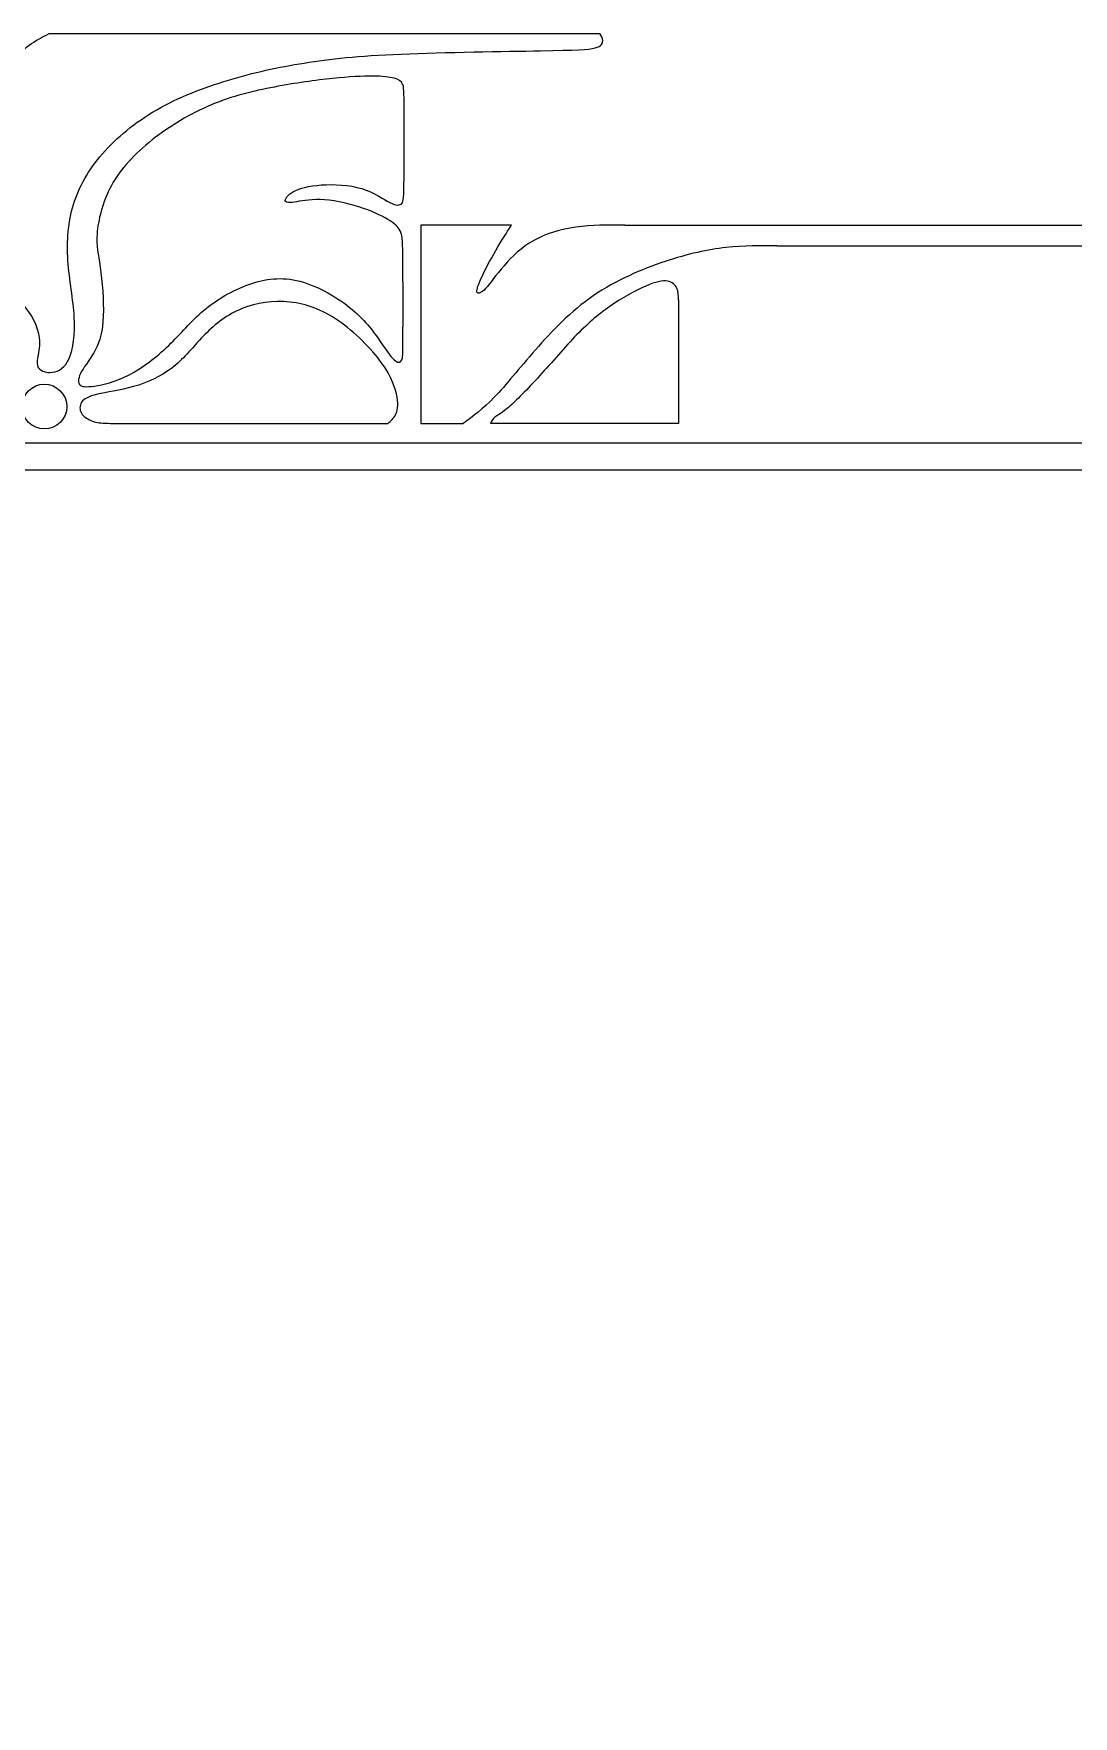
# Model space of a CAD drawing. Header units: millimetres. Extents: x -94 to 94, y -14 to 141.
# Drawn here: x 0.2 to 44, y 69.7 to 140.6 of the extents above; entities that cross this region are included whole.
import ezdxf

# ---------------------------------------------------------------- set-up
doc = ezdxf.new("R2010")
doc.units = ezdxf.units.MM
doc.header["$MEASUREMENT"] = 0
doc.layers.add('Layer 1', color=7, linetype='Continuous')

msp = doc.modelspace()

# ---------------------------------------------------------------- linework, layer by layer
at = {"layer": 'Layer 1', "lineweight": 9}
for points in [[(-68.496, 28.624), (69.198, 28.624), (69.198, 123.342), (-68.496, 123.342), (-68.496, 28.624)], [(-67.364, 29.757), (68.065, 29.757), (68.065, 122.209), (-67.364, 122.209), (-67.364, 29.757)]]:
    msp.add_lwpolyline(points, close=True, dxfattribs=at)
msp.add_ellipse((0.609, 124.886), major_axis=(0, 0.944), ratio=1, dxfattribs=at)
for points, knots in [([(-6.029, 140.604), (-6.543, 140.013), (-7.057, 139.423), (-7.358, 138.756), (-7.358, 138.756), (-7.66, 138.089), (-7.749, 137.344), (-7.731, 136.681), (-7.731, 136.681), (-7.712, 136.017), (-7.586, 135.435), (-7.322, 134.843), (-7.322, 134.843), (-7.057, 134.25), (-6.653, 133.647), (-6.126, 133.089), (-6.126, 133.089), (-5.599, 132.53), (-4.949, 132.016), (-4.196, 131.605), (-4.196, 131.605), (-3.444, 131.193), (-2.589, 130.884), (-1.874, 130.478), (-1.874, 130.478), (-1.158, 130.071), (-0.581, 129.568), (-0.196, 129.067), (-0.196, 129.067), (0.19, 128.566), (0.384, 128.068), (0.4, 127.638), (0.4, 127.638), (0.415, 127.208), (0.253, 126.846), (0.316, 126.618), (0.316, 126.618), (0.378, 126.39), (0.667, 126.296), (0.942, 126.33), (0.942, 126.33), (1.217, 126.364), (1.48, 126.527), (1.653, 126.917), (1.653, 126.917), (1.826, 127.308), (1.91, 127.927), (1.868, 128.655), (1.868, 128.655), (1.826, 129.384), (1.658, 130.223), (1.603, 131.041), (1.603, 131.041), (1.548, 131.859), (1.605, 132.656), (1.836, 133.409), (1.836, 133.409), (2.067, 134.161), (2.471, 134.869), (3.061, 135.545), (3.061, 135.545), (3.65, 136.222), (4.427, 136.867), (5.344, 137.394), (5.344, 137.394), (6.262, 137.921), (7.321, 138.33), (8.372, 138.647), (8.372, 138.647), (9.424, 138.964), (10.467, 139.19), (11.566, 139.365), (11.566, 139.365), (12.664, 139.541), (13.818, 139.667), (15.655, 139.745), (15.655, 139.745), (17.493, 139.824), (20.015, 139.856), (21.531, 139.882), (21.531, 139.882), (23.046, 139.908), (23.555, 139.929), (23.833, 140.002), (23.833, 140.002), (24.111, 140.076), (24.158, 140.202), (24.153, 140.311), (24.153, 140.311), (24.147, 140.419), (24.089, 140.511), (24.031, 140.604)], [0, 0, 0, 0, 0.041667, 0.041667, 0.041667, 0.041667, 0.083333, 0.083333, 0.083333, 0.083333, 0.125, 0.125, 0.125, 0.125, 0.166667, 0.166667, 0.166667, 0.166667, 0.208333, 0.208333, 0.208333, 0.208333, 0.25, 0.25, 0.25, 0.25, 0.291667, 0.291667, 0.291667, 0.291667, 0.333333, 0.333333, 0.333333, 0.333333, 0.375, 0.375, 0.375, 0.375, 0.416667, 0.416667, 0.416667, 0.416667, 0.458333, 0.458333, 0.458333, 0.458333, 0.5, 0.5, 0.5, 0.5, 0.541667, 0.541667, 0.541667, 0.541667, 0.583333, 0.583333, 0.583333, 0.583333, 0.625, 0.625, 0.625, 0.625, 0.666667, 0.666667, 0.666667, 0.666667, 0.708333, 0.708333, 0.708333, 0.708333, 0.75, 0.75, 0.75, 0.75, 0.791667, 0.791667, 0.791667, 0.791667, 0.833333, 0.833333, 0.833333, 0.833333, 0.875, 0.875, 0.875, 0.875, 0.916667, 0.916667, 0.916667, 0.916667, 1, 1, 1, 1]), ([(-0.908, 140.604), (-1.417, 139.989), (-1.925, 139.375), (-2.214, 138.701), (-2.214, 138.701), (-2.502, 138.027), (-2.57, 137.293), (-2.531, 136.705), (-2.531, 136.705), (-2.492, 136.118), (-2.345, 135.678), (-2.166, 135.402), (-2.166, 135.402), (-1.988, 135.127), (-1.778, 135.017), (-1.668, 135.054), (-1.668, 135.054), (-1.558, 135.09), (-1.548, 135.274), (-1.605, 135.528), (-1.605, 135.528), (-1.663, 135.782), (-1.789, 136.108), (-1.81, 136.558), (-1.81, 136.558), (-1.831, 137.009), (-1.747, 137.586), (-1.553, 138.108), (-1.553, 138.108), (-1.359, 138.63), (-1.055, 139.096), (-0.764, 139.442), (-0.764, 139.442), (-0.473, 139.788), (-0.195, 140.014), (0.065, 140.187), (0.065, 140.187), (0.324, 140.361), (0.565, 140.482), (0.807, 140.604)], [0, 0, 0, 0, 0.090909, 0.090909, 0.090909, 0.090909, 0.181818, 0.181818, 0.181818, 0.181818, 0.272727, 0.272727, 0.272727, 0.272727, 0.363636, 0.363636, 0.363636, 0.363636, 0.454545, 0.454545, 0.454545, 0.454545, 0.545455, 0.545455, 0.545455, 0.545455, 0.636364, 0.636364, 0.636364, 0.636364, 0.727273, 0.727273, 0.727273, 0.727273, 0.818182, 0.818182, 0.818182, 0.818182, 1, 1, 1, 1]), ([(15.779, 137.41), (15.781, 136.639), (15.781, 135.27), (15.776, 134.497), (15.776, 134.497), (15.771, 133.723), (15.76, 133.545), (15.679, 133.451), (15.679, 133.451), (15.598, 133.356), (15.446, 133.346), (15.176, 133.485), (15.176, 133.485), (14.906, 133.624), (14.517, 133.912), (13.993, 134.072), (13.993, 134.072), (13.469, 134.232), (12.808, 134.264), (12.284, 134.227), (12.284, 134.227), (11.759, 134.19), (11.371, 134.085), (11.117, 133.944), (11.117, 133.944), (10.863, 133.802), (10.742, 133.624), (10.768, 133.542), (10.768, 133.542), (10.795, 133.461), (10.968, 133.477), (11.248, 133.521), (11.248, 133.521), (11.529, 133.566), (11.917, 133.64), (12.425, 133.6), (12.425, 133.6), (12.934, 133.561), (13.563, 133.409), (14.064, 133.238), (14.064, 133.238), (14.565, 133.068), (14.937, 132.879), (15.189, 132.714), (15.189, 132.714), (15.44, 132.549), (15.571, 132.407), (15.642, 132.229), (15.642, 132.229), (15.713, 132.051), (15.724, 131.836), (15.729, 130.981), (15.729, 130.981), (15.734, 130.126), (15.734, 128.632), (15.731, 127.835), (15.731, 127.835), (15.729, 127.038), (15.724, 126.938), (15.679, 126.854), (15.679, 126.854), (15.634, 126.771), (15.55, 126.702), (15.409, 126.81), (15.409, 126.81), (15.267, 126.917), (15.068, 127.2), (14.798, 127.591), (14.798, 127.591), (14.528, 127.982), (14.187, 128.48), (13.595, 128.975), (13.595, 128.975), (13.002, 129.471), (12.158, 129.964), (11.387, 130.166), (11.387, 130.166), (10.616, 130.368), (9.919, 130.278), (9.232, 130.035), (9.232, 130.035), (8.545, 129.791), (7.869, 129.392), (7.323, 128.934), (7.323, 128.934), (6.778, 128.475), (6.364, 127.956), (5.85, 127.463), (5.85, 127.463), (5.336, 126.97), (4.723, 126.503), (4.156, 126.212), (4.156, 126.212), (3.59, 125.921), (3.071, 125.806), (2.717, 125.753), (2.717, 125.753), (2.363, 125.701), (2.174, 125.711), (2.093, 125.816), (2.093, 125.816), (2.012, 125.921), (2.038, 126.12), (2.18, 126.372), (2.18, 126.372), (2.321, 126.624), (2.578, 126.928), (2.764, 127.29), (2.764, 127.29), (2.95, 127.651), (3.066, 128.071), (3.089, 128.705), (3.089, 128.705), (3.113, 129.34), (3.045, 130.189), (2.964, 130.763), (2.964, 130.763), (2.882, 131.338), (2.788, 131.637), (2.83, 132.176), (2.83, 132.176), (2.872, 132.717), (3.05, 133.498), (3.438, 134.206), (3.438, 134.206), (3.826, 134.914), (4.424, 135.548), (5.158, 136.128), (5.158, 136.128), (5.892, 136.707), (6.762, 137.231), (7.646, 137.601), (7.646, 137.601), (8.529, 137.971), (9.426, 138.186), (10.307, 138.353), (10.307, 138.353), (11.188, 138.521), (12.053, 138.642), (12.764, 138.715), (12.764, 138.715), (13.474, 138.789), (14.03, 138.815), (14.452, 138.812), (14.452, 138.812), (14.874, 138.81), (15.163, 138.778), (15.359, 138.726), (15.359, 138.726), (15.556, 138.673), (15.661, 138.6), (15.716, 138.477), (15.716, 138.477), (15.771, 138.353), (15.776, 138.18), (15.779, 137.41)], [0, 0, 0, 0, 0.025, 0.025, 0.025, 0.025, 0.05, 0.05, 0.05, 0.05, 0.075, 0.075, 0.075, 0.075, 0.1, 0.1, 0.1, 0.1, 0.125, 0.125, 0.125, 0.125, 0.15, 0.15, 0.15, 0.15, 0.175, 0.175, 0.175, 0.175, 0.2, 0.2, 0.2, 0.2, 0.225, 0.225, 0.225, 0.225, 0.25, 0.25, 0.25, 0.25, 0.275, 0.275, 0.275, 0.275, 0.3, 0.3, 0.3, 0.3, 0.325, 0.325, 0.325, 0.325, 0.35, 0.35, 0.35, 0.35, 0.375, 0.375, 0.375, 0.375, 0.4, 0.4, 0.4, 0.4, 0.425, 0.425, 0.425, 0.425, 0.45, 0.45, 0.45, 0.45, 0.475, 0.475, 0.475, 0.475, 0.5, 0.5, 0.5, 0.5, 0.525, 0.525, 0.525, 0.525, 0.55, 0.55, 0.55, 0.55, 0.575, 0.575, 0.575, 0.575, 0.6, 0.6, 0.6, 0.6, 0.625, 0.625, 0.625, 0.625, 0.65, 0.65, 0.65, 0.65, 0.675, 0.675, 0.675, 0.675, 0.7, 0.7, 0.7, 0.7, 0.725, 0.725, 0.725, 0.725, 0.75, 0.75, 0.75, 0.75, 0.775, 0.775, 0.775, 0.775, 0.8, 0.8, 0.8, 0.8, 0.825, 0.825, 0.825, 0.825, 0.85, 0.85, 0.85, 0.85, 0.875, 0.875, 0.875, 0.875, 0.9, 0.9, 0.9, 0.9, 0.925, 0.925, 0.925, 0.925, 0.95, 0.95, 0.95, 0.95, 1, 1, 1, 1]), ([(20.305, 132.537), (20.305, 132.537), (16.486, 132.537), (16.486, 132.537), (16.486, 132.537), (16.486, 132.537), (16.486, 124.176), (16.486, 124.176), (16.486, 124.176), (16.486, 124.176), (18.263, 124.176), (18.263, 124.176)], [0, 0, 0, 0, 0.25, 0.25, 0.25, 0.25, 0.5, 0.5, 0.5, 0.5, 1, 1, 1, 1]), ([(25.092, 132.537), (24.385, 132.537), (23.678, 132.537), (23.021, 132.447), (23.021, 132.447), (22.363, 132.356), (21.755, 132.175), (21.246, 131.888), (21.246, 131.888), (20.737, 131.601), (20.326, 131.208), (19.994, 130.825), (19.994, 130.825), (19.661, 130.442), (19.406, 130.07), (19.217, 129.866), (19.217, 129.866), (19.027, 129.661), (18.902, 129.624), (18.863, 129.695), (18.863, 129.695), (18.824, 129.766), (18.871, 129.944), (19.019, 130.269), (19.019, 130.269), (19.167, 130.594), (19.417, 131.066), (19.648, 131.469), (19.648, 131.469), (19.879, 131.871), (20.092, 132.204), (20.305, 132.537)], [0, 0, 0, 0, 0.111111, 0.111111, 0.111111, 0.111111, 0.222222, 0.222222, 0.222222, 0.222222, 0.333333, 0.333333, 0.333333, 0.333333, 0.444444, 0.444444, 0.444444, 0.444444, 0.555556, 0.555556, 0.555556, 0.555556, 0.666667, 0.666667, 0.666667, 0.666667, 0.777778, 0.777778, 0.777778, 0.777778, 1, 1, 1, 1]), ([(31.5, 131.657), (30.809, 131.664), (30.117, 131.672), (29.354, 131.587), (29.354, 131.587), (28.59, 131.502), (27.753, 131.323), (26.784, 131.001), (26.784, 131.001), (25.814, 130.678), (24.713, 130.212), (23.759, 129.556), (23.759, 129.556), (22.805, 128.901), (22, 128.056), (21.316, 127.278), (21.316, 127.278), (20.633, 126.499), (20.071, 125.786), (19.583, 125.28), (19.583, 125.28), (19.094, 124.774), (18.679, 124.475), (18.263, 124.176)], [0, 0, 0, 0, 0.142857, 0.142857, 0.142857, 0.142857, 0.285714, 0.285714, 0.285714, 0.285714, 0.428571, 0.428571, 0.428571, 0.428571, 0.571429, 0.571429, 0.571429, 0.571429, 0.714286, 0.714286, 0.714286, 0.714286, 1, 1, 1, 1]), ([(27.353, 129.383), (27.35, 129.556), (27.347, 129.729), (27.283, 129.875), (27.283, 129.875), (27.218, 130.02), (27.09, 130.138), (26.886, 130.171), (26.886, 130.171), (26.682, 130.204), (26.402, 130.151), (25.974, 129.967), (25.974, 129.967), (25.547, 129.782), (24.972, 129.464), (24.455, 129.107), (24.455, 129.107), (23.938, 128.749), (23.478, 128.35), (22.972, 127.822), (22.972, 127.822), (22.465, 127.294), (21.911, 126.636), (21.399, 126.076), (21.399, 126.076), (20.887, 125.516), (20.417, 125.055), (20.12, 124.803), (20.12, 124.803), (19.822, 124.551), (19.697, 124.509), (19.609, 124.44), (19.609, 124.44), (19.521, 124.37), (19.469, 124.273), (19.417, 124.176)], [0, 0, 0, 0, 0.1, 0.1, 0.1, 0.1, 0.2, 0.2, 0.2, 0.2, 0.3, 0.3, 0.3, 0.3, 0.4, 0.4, 0.4, 0.4, 0.5, 0.5, 0.5, 0.5, 0.6, 0.6, 0.6, 0.6, 0.7, 0.7, 0.7, 0.7, 0.8, 0.8, 0.8, 0.8, 1, 1, 1, 1]), ([(15.097, 124.176), (15.215, 124.277), (15.333, 124.378), (15.415, 124.539), (15.415, 124.539), (15.498, 124.699), (15.545, 124.919), (15.485, 125.279), (15.485, 125.279), (15.425, 125.638), (15.257, 126.136), (14.824, 126.734), (14.824, 126.734), (14.392, 127.332), (13.694, 128.029), (13.01, 128.501), (13.01, 128.501), (12.326, 128.973), (11.655, 129.219), (10.962, 129.293), (10.962, 129.293), (10.27, 129.366), (9.557, 129.266), (8.944, 129.017), (8.944, 129.017), (8.33, 128.768), (7.816, 128.37), (7.384, 127.934), (7.384, 127.934), (6.951, 127.499), (6.6, 127.027), (6.152, 126.647), (6.152, 126.647), (5.703, 126.267), (5.158, 125.979), (4.584, 125.793), (4.584, 125.793), (4.01, 125.606), (3.407, 125.522), (2.99, 125.436), (2.99, 125.436), (2.573, 125.35), (2.342, 125.26), (2.219, 125.124), (2.219, 125.124), (2.096, 124.988), (2.08, 124.804), (2.143, 124.66), (2.143, 124.66), (2.206, 124.516), (2.347, 124.411), (2.489, 124.337), (2.489, 124.337), (2.63, 124.263), (2.772, 124.22), (3.001, 124.198), (3.001, 124.198), (3.231, 124.176), (3.548, 124.176), (3.865, 124.176)], [0, 0, 0, 0, 0.0625, 0.0625, 0.0625, 0.0625, 0.125, 0.125, 0.125, 0.125, 0.1875, 0.1875, 0.1875, 0.1875, 0.25, 0.25, 0.25, 0.25, 0.3125, 0.3125, 0.3125, 0.3125, 0.375, 0.375, 0.375, 0.375, 0.4375, 0.4375, 0.4375, 0.4375, 0.5, 0.5, 0.5, 0.5, 0.5625, 0.5625, 0.5625, 0.5625, 0.625, 0.625, 0.625, 0.625, 0.6875, 0.6875, 0.6875, 0.6875, 0.75, 0.75, 0.75, 0.75, 0.8125, 0.8125, 0.8125, 0.8125, 0.875, 0.875, 0.875, 0.875, 1, 1, 1, 1]), ([(27.353, 129.383), (27.353, 129.383), (27.353, 124.176), (27.353, 124.176), (27.353, 124.176), (27.353, 124.176), (19.417, 124.176), (19.417, 124.176)], [0, 0, 0, 0, 0.333333, 0.333333, 0.333333, 0.333333, 1, 1, 1, 1])]:
    msp.add_open_spline(points, degree=3, knots=knots, dxfattribs=at)
for points in [[(0.807, 140.604), (0.807, 140.604), (24.031, 140.604), (24.031, 140.604)], [(25.092, 132.537), (25.092, 132.537), (63.445, 132.537), (63.445, 132.537)], [(31.5, 131.657), (31.5, 131.657), (63.445, 131.657), (63.445, 131.657)], [(3.865, 124.176), (3.865, 124.176), (15.097, 124.176), (15.097, 124.176)]]:
    msp.add_open_spline(points, degree=3, dxfattribs=at)

doc.saveas('drawing.dxf')
